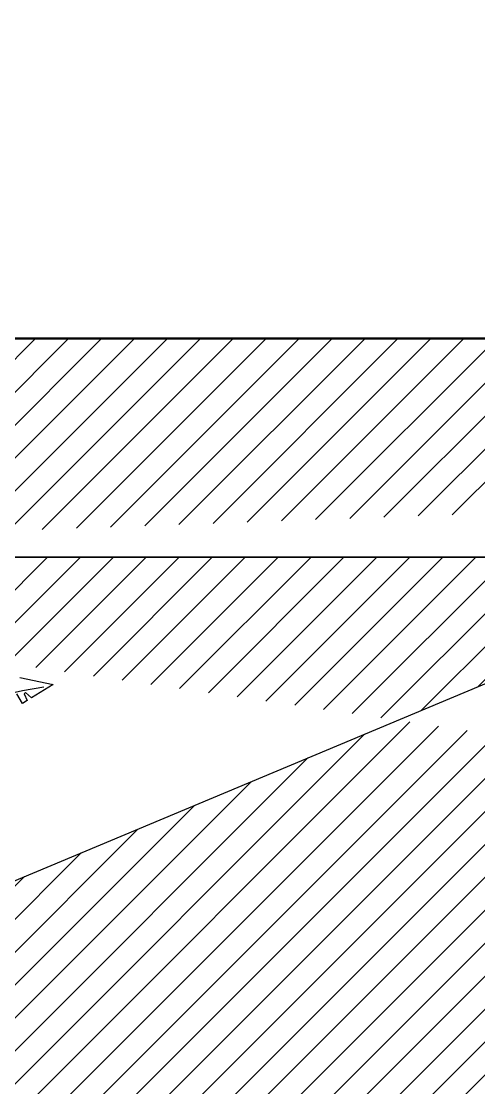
# Model space of a CAD drawing. Header units: millimetres. Extents: x 4686 to 9873, y 2010 to 4441.
# Drawn here: x 5707.5 to 5769.8, y 3766.4 to 3911.7 of the extents above; entities that cross this region are included whole.
import ezdxf

# ---------------------------------------------------------------- set-up
doc = ezdxf.new("R2010")
doc.units = ezdxf.units.MM
doc.layers.add('PALMA_pianta - trees palm', color=104, linetype='Continuous', lineweight=25)
doc.layers.add('SEZIONI_medie_small_section', color=2, linetype='Continuous', lineweight=25)
doc.layers.add('vetro', color=140, linetype='Continuous')
doc.layers.add('Wall', color=7, linetype='Continuous')

msp = doc.modelspace()

# ---------------------------------------------------------------- hatches: boundary and pattern name
at = {"layer": 'SEZIONI_medie_small_section'}
h = msp.add_hatch(dxfattribs=at)
h.set_pattern_fill('ANSI31', color=256)
h.paths.add_polyline_path([(5605.87, 3687.35), (6686.15, 4139.7), (6686.15, 4167.28), (6596.67, 4167.28), (5605.87, 3752.4)])
edge = h.paths.add_edge_path(flags=17)
edge.add_line((5967.26, 3838.68), (6038.91, 3868.68))
edge.add_line((6406.53, 3838.68), (5967.26, 3838.68))
edge.add_line((6038.91, 3868.68), (6436.53, 3868.68))
edge.add_line((5605.88, 3838.68), (5811.92, 3838.68))
edge.add_line((5811.92, 3838.68), (5883.24, 3868.54))
edge.add_line((5883.24, 3868.54), (5605.88, 3868.54))
edge.add_line((5605.88, 3868.54), (5605.88, 3838.68))
edge.add_line((6116.53, 3764.46), (6126.53, 3764.46))
edge.add_line((6116.53, 3838.68), (6116.53, 3764.46))
edge.add_line((6126.53, 3764.46), (6126.53, 3838.68))
h = msp.add_hatch(dxfattribs=at)
h.set_pattern_fill('ANSI31', color=256)
edge = h.paths.add_edge_path()
edge.add_line((5286.53, 3553.63), (5316.53, 3566.19))
edge.add_line((5286.53, 3553.63), (5286.53, 3088.68))
edge.add_line((5316.53, 3118.68), (5316.53, 3566.19))
edge.add_line((5686.53, 3118.68), (5316.53, 3118.68))
edge.add_line((5286.53, 3088.68), (5716.53, 3088.68))
edge.add_line((5716.53, 3088.68), (5716.53, 3208.68))
edge.add_line((5686.53, 3213.68), (5686.53, 3118.68))
edge.add_line((6116.53, 3213.68), (5686.53, 3213.68))
edge.add_line((5716.53, 3208.68), (6086.53, 3208.68))
edge.add_line((6116.53, 3118.68), (6116.53, 3213.68))
edge.add_line((6086.53, 3208.68), (6086.53, 3088.68))
edge.add_line((6436.53, 3088.68), (6116.53, 3088.68))
edge.add_line((6086.53, 3088.68), (6116.53, 3088.68))
edge.add_line((6116.53, 3118.68), (6406.53, 3118.68))
edge.add_line((6406.53, 3118.68), (6406.53, 3838.68))
edge.add_line((6436.53, 3868.68), (6436.53, 3088.68))

# ---------------------------------------------------------------- linework, layer by layer
at = {"layer": 'PALMA_pianta - trees palm'}
for p, q in [((5707.27, 3822.26), (5711.85, 3821.33)), ((5704.85, 3819.86), (5707.66, 3820.49)), ((5707.66, 3820.49), (5710.56, 3821.03)), ((5708.06, 3820.24), (5707.86, 3820.05)), ((5708.87, 3819.49), (5708.06, 3820.24)), ((5711.85, 3821.33), (5708.87, 3819.49)), ((5707.64, 3818.73), (5706.9, 3820.06)), ((5708.29, 3819.13), (5707.64, 3818.73)), ((5707.86, 3820.05), (5708.29, 3819.13))]:
    msp.add_line(p, q, dxfattribs=at)
at = {"layer": 'SEZIONI_medie_small_section', "color": 3}
for p, q in [((6596.67, 4167.28), (5605.87, 3752.4)), ((5883.24, 3868.54), (5605.88, 3868.54)), ((5605.88, 3838.68), (5811.92, 3838.68)), ((5605.88, 3838.68), (5811.92, 3838.68))]:
    msp.add_line(p, q, dxfattribs=at)
at = {"layer": 'vetro'}
msp.add_line((5811.92, 3838.68), (5605.87, 3752.4), dxfattribs=at)
at = {"layer": 'Wall'}
for p, q in [((5605.87, 3868.31), (5883.24, 3868.54)), ((5811.92, 3838.68), (5605.87, 3838.68))]:
    msp.add_line(p, q, dxfattribs=at)

doc.saveas('drawing.dxf')
